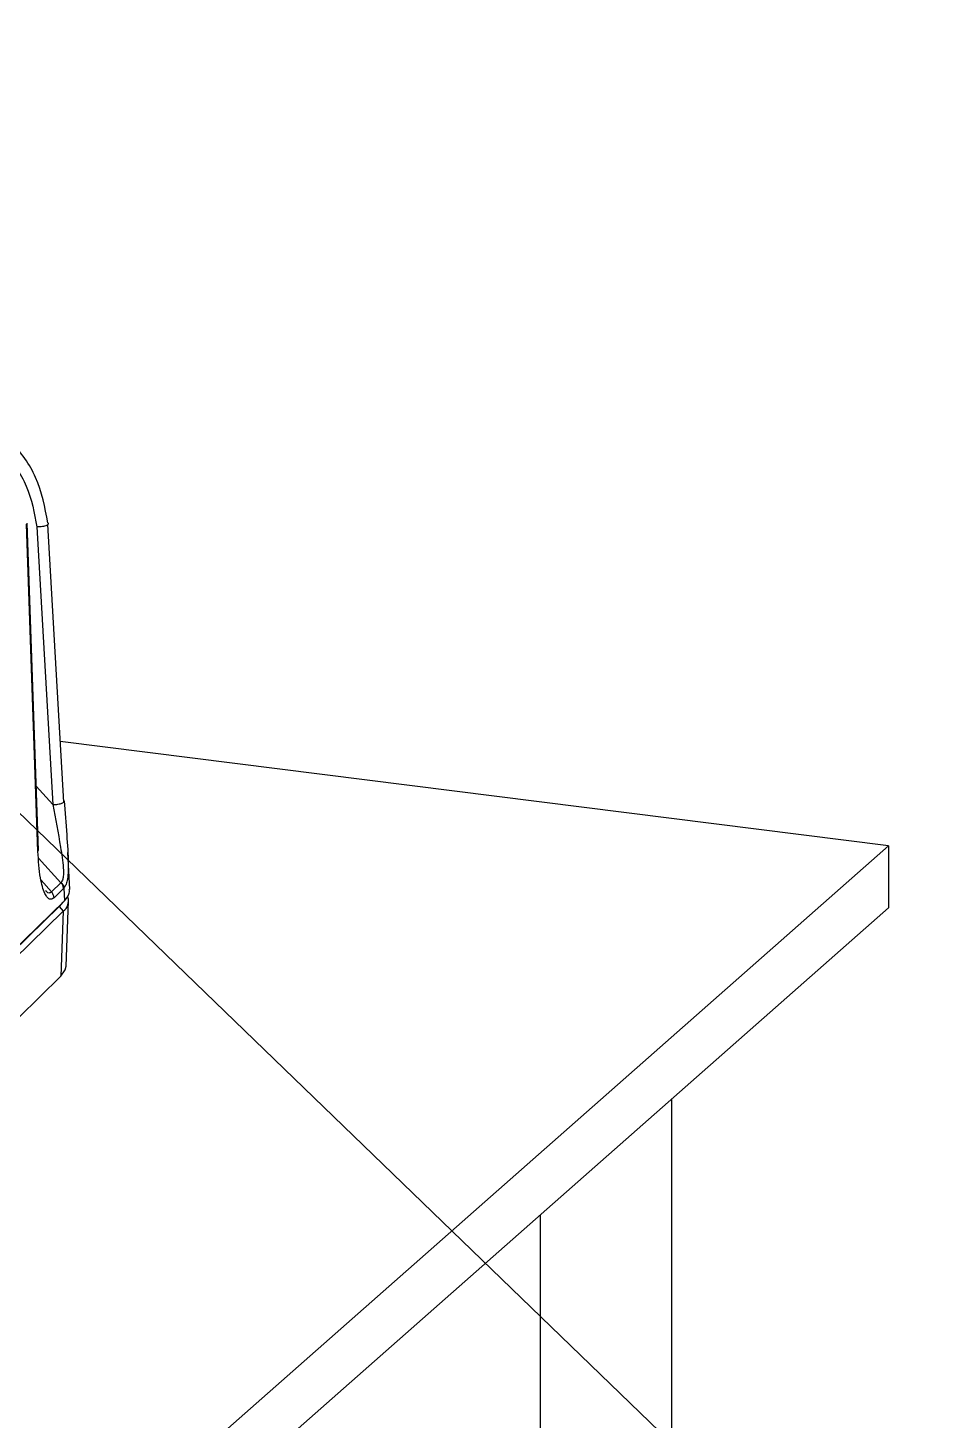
# Model space of a CAD drawing. Header units: millimetres. Extents: x 0 to 297, y 0 to 210.
# Drawn here: x 158.14 to 165.05, y 170.42 to 181.01 of the extents above; entities that cross this region are included whole.
import ezdxf

# ---------------------------------------------------------------- set-up
doc = ezdxf.new("R2010")
doc.units = ezdxf.units.MM
doc.layers.add('图框', color=7, linetype='Continuous')
doc.dimstyles.new('SLDDIMSTYLE0', dxfattribs={"dimtxt": 0.18, "dimasz": 1.016, "dimexe": 0, "dimexo": 0.0625, "dimgap": 0, "dimtad": 0, "dimtih": 1, "dimtoh": 1, "dimdec": 0, "dimrnd": 1e-09, "dimzin": 0, "dimdsep": 46, "dimtxsty": 'Standard', "dimblk1": 'DOT', "dimblk2": 'DOT', "dimsah": 1, "dimcen": 0.09, "dimadec": 0, "dimazin": 0, "dimtfac": 1.016, "dimtdec": 0, "dimtofl": 0, "dimtmove": 0, "dimatfit": 3, "dimldrblk": 'DOT', "dimfxl": 1, "dimfrac": 2, "dimtolj": 1, "dimtzin": 0, "dimarcsym": 0})

# ---------------------------------------------------------------- blocks, each defined once
blk = doc.blocks.new('_Dot')
at = {"color": 0, "linetype": 'ByBlock', "lineweight": -2}
blk.add_line((-0.5, 0), (-1, 0), dxfattribs=at)
at = {"color": 0, "linetype": 'ByBlock', "const_width": 0.5}
blk.add_lwpolyline([(-0.25, 0, 1), (0.25, 0, 1)], format="xyb", close=True, dxfattribs=at)

msp = doc.modelspace()

# ---------------------------------------------------------------- linework, layer by layer
at = {"color": 7, "linetype": 'Continuous', "lineweight": 25}
for p, q in [((158.219, 174.748), (158.133, 177.237)), ((158.223, 174.755), (158.137, 177.246)), ((158.211, 177.216), (158.332, 175.106)), ((158.416, 175.123), (158.295, 177.234)), ((164.688, 174.791), (158.389, 175.584)), ((158.332, 175.106), (158.206, 175.244)), ((157.617, 168.554), (164.688, 174.791)), ((158.219, 174.748), (158.222, 174.755)), ((158.461, 174.458), (158.448, 174.741)), ((164.688, 174.791), (164.688, 174.319)), ((158.395, 174.51), (158.224, 174.698)), ((158.244, 174.529), (158.323, 174.44)), ((158.323, 174.44), (158.395, 174.51)), ((158.414, 174.466), (158.342, 174.396)), ((158.397, 174.513), (158.395, 174.51)), ((158.416, 174.469), (158.414, 174.466)), ((158.416, 174.469), (158.421, 174.373)), ((155.372, 171.395), (158.381, 174.328)), ((155.407, 171.436), (158.421, 174.373)), ((157.617, 168.083), (164.688, 174.319)), ((158.409, 174.363), (158.381, 174.328)), ((158.381, 174.328), (158.412, 174.293)), ((158.434, 173.876), (158.452, 174.371)), ((155.402, 171.36), (158.412, 174.293)), ((158.412, 174.293), (158.394, 173.8)), ((158.394, 173.8), (155.385, 170.867)), ((163.04, 158.282), (163.04, 172.866)), ((162.04, 171.984), (162.04, 158.282))]:
    msp.add_line(p, q, dxfattribs=at)
at = {"color": 7, "linetype": 'Continuous', "lineweight": 25, "flags": 128}
msp.add_lwpolyline([(158.394, 173.8), (158.427, 173.847), (158.434, 173.876)], dxfattribs=at)
at = {"color": 7, "linetype": 'Continuous', "lineweight": 25}
msp.add_arc((158.352, 174.373), 0.0999, 306.9209, 15.8467, dxfattribs=at)
for points, knots in [([(158.295, 177.247), (158.273, 177.365), (158.231, 177.59), (158.024, 177.878), (157.747, 178.097), (157.524, 178.151), (157.409, 178.179)], [0, 0, 0, 0, 0.262623, 0.502075, 0.741715, 1, 1, 1, 1]), ([(157.375, 178.095), (157.481, 178.07), (157.691, 178.019), (157.959, 177.81), (158.154, 177.533), (158.192, 177.321), (158.211, 177.216)], [0, 0, 0, 0, 0.249823, 0.499938, 0.750087, 1, 1, 1, 1]), ([(158.294, 177.234), (158.293, 177.233), (158.29, 177.23), (158.279, 177.225), (158.263, 177.22), (158.245, 177.217), (158.227, 177.216), (158.216, 177.216), (158.211, 177.216)], [0, 0, 0, 0, 0.105201, 0.2989177, 0.4926336, 0.6778585, 0.8481365, 1, 1, 1, 1]), ([(158.295, 177.247), (158.296, 177.246), (158.298, 177.243), (158.298, 177.238), (158.295, 177.235), (158.294, 177.234)], [0, 0, 0, 0, 0.377615, 0.801016, 1, 1, 1, 1]), ([(158.332, 175.106), (158.337, 175.106), (158.347, 175.105), (158.364, 175.106), (158.381, 175.109), (158.396, 175.113), (158.409, 175.118), (158.414, 175.122), (158.416, 175.123)], [0, 0, 0, 0, 0.140517, 0.297093, 0.46721, 0.646078, 0.827127, 1, 1, 1, 1]), ([(158.332, 175.106), (158.353, 174.998), (158.383, 174.837), (158.413, 174.649), (158.414, 174.566), (158.408, 174.529), (158.401, 174.518), (158.397, 174.513)], [0, 0, 0, 0, 0.514153, 0.766026, 0.886104, 0.945559, 1, 1, 1, 1]), ([(158.418, 175.134), (158.425, 175.048), (158.437, 174.889), (158.452, 174.699), (158.45, 174.585), (158.443, 174.53), (158.432, 174.49), (158.421, 174.476), (158.416, 174.469)], [0, 0, 0, 0, 0.356756, 0.657585, 0.76433, 0.859344, 0.931446, 1, 1, 1, 1]), ([(158.416, 175.123), (158.416, 175.123), (158.418, 175.125), (158.42, 175.129), (158.419, 175.132), (158.418, 175.134)], [0, 0, 0, 0, 0.010349, 0.528341, 1, 1, 1, 1]), ([(158.342, 174.396), (158.336, 174.391), (158.325, 174.383), (158.307, 174.384), (158.289, 174.398), (158.263, 174.443), (158.232, 174.553), (158.224, 174.678), (158.219, 174.748)], [0, 0, 0, 0, 0.080435, 0.162868, 0.260969, 0.365825, 0.644122, 1, 1, 1, 1]), ([(158.323, 174.44), (158.316, 174.436), (158.301, 174.426), (158.286, 174.44), (158.278, 174.448)], [0, 0, 0, 0, 0.480298, 1, 1, 1, 1]), ([(158.397, 174.513), (158.402, 174.506), (158.41, 174.497), (158.415, 174.481), (158.416, 174.473), (158.416, 174.469)], [0, 0, 0, 0, 0.466338, 0.726579, 1, 1, 1, 1]), ([(158.421, 174.373), (158.435, 174.389), (158.46, 174.417), (158.459, 174.446), (158.458, 174.458)], [0, 0, 0, 0, 0.591586, 1, 1, 1, 1])]:
    msp.add_open_spline(points, degree=3, knots=knots, dxfattribs=at)
for points in [[(158.342, 174.396), (158.341, 174.4), (158.34, 174.408), (158.337, 174.419), (158.331, 174.43), (158.326, 174.437), (158.323, 174.44)], [(158.414, 174.466), (158.413, 174.47), (158.413, 174.478), (158.409, 174.49), (158.403, 174.501), (158.398, 174.507), (158.395, 174.51)]]:
    msp.add_open_spline(points, degree=3, dxfattribs=at)

# ---------------------------------------------------------------- leaders
at = {"layer": '图框'}
msp.add_leader([(152.418, 180.505), (191.684, 142.586)], dimstyle='SLDDIMSTYLE0', dxfattribs=at)

doc.saveas('drawing.dxf')
